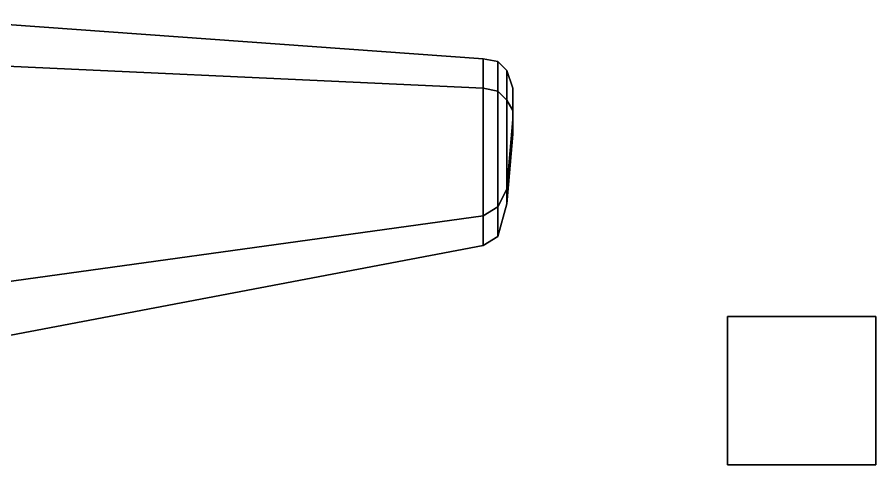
# Model space of a CAD drawing. Header units: millimetres. Extents: x -5.6 to 8, y -4.9 to 4.9.
# Drawn here: x 2.22 to 8.01, y -1 to 2.02 of the extents above; entities that cross this region are included whole.
import ezdxf

# ---------------------------------------------------------------- set-up
doc = ezdxf.new("R2010")
doc.units = ezdxf.units.MM
doc.layers.add('wing2', color=6, linetype='Continuous')

msp = doc.modelspace()

# ---------------------------------------------------------------- linework, layer by layer
for points in [[(8.01, 0, 1), (8.01, 0), (7.01, 0), (7.01, 0, 1)], [(8.01, 0), (8.01, -1), (7.01, -1), (7.01, 0)], [(7.01, 0), (7.01, -1), (7.01, -1, 1), (7.01, 0, 1)], [(7.01, 0, 1), (7.01, -1, 1), (8.01, -1, 1), (8.01, 0, 1)], [(8.01, -1, 1), (8.01, -1), (8.01, 0), (8.01, 0, 1)], [(7.01, -1, 1), (7.01, -1), (8.01, -1), (8.01, -1, 1)]]:
    msp.add_3dface(points)
at = {"layer": 'wing2'}
for points in [[(5.36, 1.54, 1.89), (1.46, 1.72, 1.67), (1.46, 2.02, 1.5), (5.36, 1.74, 1.82)], [(5.36, 1.74, 1.82), (1.46, 2.02, 1.5), (1.46, 1.72, 1.3), (5.36, 1.54, 1.75)], [(5.46, 1.52, 1.89), (5.36, 1.54, 1.89), (5.36, 1.74, 1.82), (5.46, 1.72, 1.83)], [(5.46, 1.72, 1.83), (5.36, 1.74, 1.82), (5.36, 1.54, 1.75), (5.46, 1.52, 1.77)], [(5.36, 0.68, 1.89), (1.46, 0.14, 1.67), (1.46, 1.72, 1.67), (5.36, 1.54, 1.89)], [(1.46, 1.72, 1.3), (1.46, 0.14, 1.3), (5.36, 0.68, 1.75), (5.36, 1.54, 1.75)], [(5.52, 1.46, 1.89), (5.46, 1.52, 1.89), (5.46, 1.72, 1.83), (5.52, 1.66, 1.83)], [(5.52, 1.66, 1.83), (5.46, 1.72, 1.83), (5.46, 1.52, 1.77), (5.52, 1.46, 1.79)], [(5.56, 1.39, 1.88), (5.52, 1.46, 1.89), (5.52, 1.66, 1.83), (5.56, 1.54, 1.84)], [(5.56, 1.54, 1.84), (5.52, 1.66, 1.83), (5.52, 1.46, 1.79), (5.56, 1.39, 1.81)], [(5.36, 1.54, 1.75), (5.36, 0.68, 1.75), (5.46, 0.74, 1.77), (5.46, 1.52, 1.77)], [(5.46, 0.74, 1.89), (5.36, 0.68, 1.89), (5.36, 1.54, 1.89), (5.46, 1.52, 1.89)], [(5.46, 1.52, 1.77), (5.46, 0.74, 1.77), (5.52, 0.86, 1.79), (5.52, 1.46, 1.79)], [(5.52, 0.86, 1.89), (5.46, 0.74, 1.89), (5.46, 1.52, 1.89), (5.52, 1.46, 1.89)], [(5.56, 1.54, 1.84), (5.56, 1.23, 1.84), (5.56, 1.33, 1.88), (5.56, 1.39, 1.88)], [(5.56, 1.39, 1.81), (5.56, 1.33, 1.81), (5.56, 1.23, 1.84), (5.56, 1.54, 1.84)], [(5.52, 1.46, 1.79), (5.52, 0.86, 1.79), (5.56, 1.33, 1.81), (5.56, 1.39, 1.81)], [(5.56, 1.33, 1.88), (5.52, 0.86, 1.89), (5.52, 1.46, 1.89), (5.56, 1.39, 1.88)], [(5.56, 1.23, 1.84), (5.52, 0.76, 1.83), (5.52, 0.86, 1.89), (5.56, 1.33, 1.88)], [(5.56, 1.33, 1.81), (5.52, 0.86, 1.79), (5.52, 0.76, 1.83), (5.56, 1.23, 1.84)], [(5.52, 0.76, 1.83), (5.46, 0.54, 1.83), (5.46, 0.74, 1.89), (5.52, 0.86, 1.89)], [(5.52, 0.86, 1.79), (5.46, 0.74, 1.77), (5.46, 0.54, 1.83), (5.52, 0.76, 1.83)], [(5.46, 0.54, 1.83), (5.36, 0.48, 1.82), (5.36, 0.68, 1.89), (5.46, 0.74, 1.89)], [(5.46, 0.74, 1.77), (5.36, 0.68, 1.75), (5.36, 0.48, 1.82), (5.46, 0.54, 1.83)], [(5.36, 0.48, 1.82), (1.46, -0.26, 1.5), (1.46, 0.14, 1.67), (5.36, 0.68, 1.89)], [(5.36, 0.68, 1.75), (1.46, 0.14, 1.3), (1.46, -0.26, 1.5), (5.36, 0.48, 1.82)]]:
    msp.add_3dface(points, dxfattribs=at)

doc.saveas('drawing.dxf')
